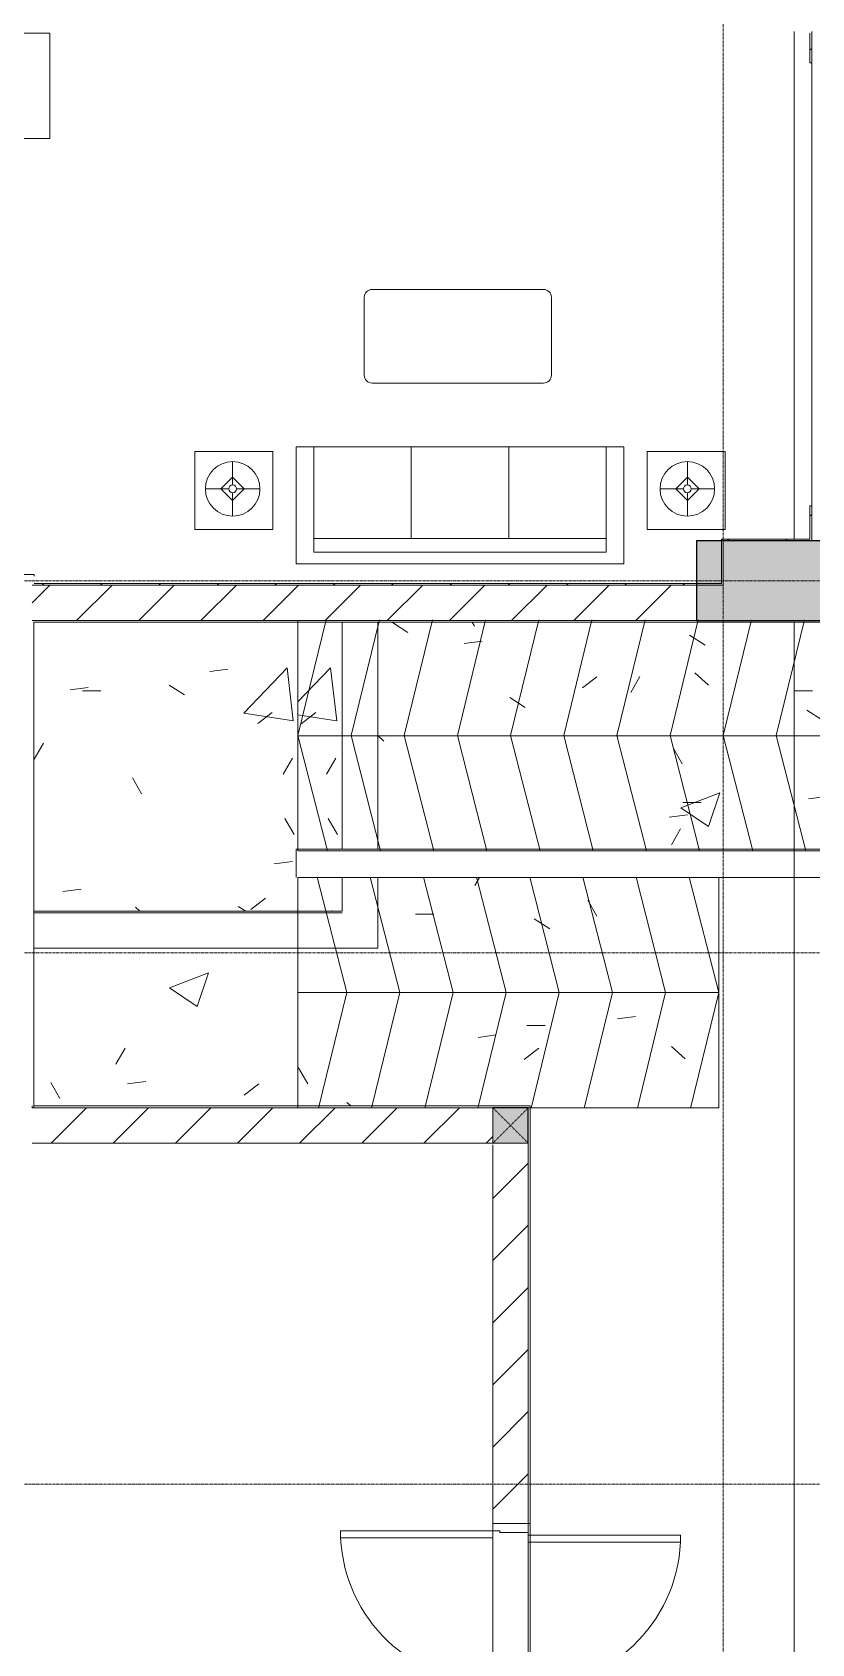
# Model space of a CAD drawing. Header units: millimetres. Extents: x 5121 to 246734, y -48180 to 129206.
# Drawn here: x 48853 to 53253, y 47536 to 56633 of the extents above; entities that cross this region are included whole.
import ezdxf

# ---------------------------------------------------------------- set-up
doc = ezdxf.new("R2010")
doc.units = ezdxf.units.MM
doc.linetypes.add('Dash', pattern=[6, 3, -3])
doc.linetypes.add('Grid Line', pattern=[22.225, 12.7, -3.175, 3.175, -3.175])
for name, color, linetype, lineweight in [('0-1', 7, 'Continuous', 5), ('A-DETL-GENF', 92, 'Continuous', 9), ('A-DETL-THIN', 151, 'Continuous', 9), ('A-DOOR', 31, 'Continuous', 9), ('A-DOOR-FRAM', 31, 'Continuous', 9), ('A-FLOR', 192, 'Continuous', 9), ('A-FLOR-1', 50, 'Continuous', 9), ('A-FLOR-PATT', 8, 'Continuous', 9), ('A-WALL', 113, 'Continuous', 9), ('A-WALL-1', 250, 'Continuous', 18), ('A-WALL-FNSH-1', 50, 'Continuous', 9), ('A-WALL-PATT-2', 50, 'Continuous', 9), ('A-WALL-PATT-3', 111, 'Continuous', 9), ('G-IMPT', 8, 'Continuous', 9), ('I-FURN', 30, 'Continuous', 9), ('I-FURN-1', 253, 'Continuous', 9), ('M-EQPM', 50, 'Continuous', 9), ('S-COLS', 52, 'Continuous', 9), ('S-COLS-1', 7, 'Continuous', 5), ('S-COLS-2', 10, 'Continuous', 25), ('S-COLS-5', 52, 'Continuous', 25), ('S-COLS-6', 52, 'Dash', 9), ('S-COLS-HDLN', 52, 'Dash', 9), ('S-GRID-1', 1, 'Grid Line', 9)]:
    doc.layers.add(name, color=color, linetype=linetype, lineweight=lineweight)
pattern_1 = [(45, (0, 0), (-164.4023, 164.4023), [])]
pattern_2 = [(45, (0, 0), (-175.3625, 175.3625), [])]

# ---------------------------------------------------------------- blocks, each defined once
blk = doc.blocks.new('NCV_TKTC_KET CAU_rvt-1-TKCS_MB TỔNG THỂ TẦNG 1')
at = {"layer": 'S-COLS-1'}
blk.add_hatch(color=256, dxfattribs=at).paths.add_polyline_path([(52602.6, 53311.9), (53452.6, 53312), (53452.6, 53761.9), (52602.6, 53761.9), (52602.6, 53321.2)])
at = {"layer": 'S-COLS-2'}
for p, q in [((52602.6, 53761.9), (52602.6, 53311.9)), ((53452.6, 53761.9), (52602.6, 53761.9)), ((52602.6, 53311.9), (53452.6, 53311.9))]:
    blk.add_line(p, q, dxfattribs=at)
blk = doc.blocks.new('HE BEP A - HE BEP A-431959-TKCS_MB TỔNG THỂ TẦNG 1')
at = {"layer": 'I-FURN'}
for p, q in [((3.5, -11), (765.9, -11)), ((3.5, -605.3), (3.5, -11)), ((765.9, -11), (765.9, -605.3)), ((765.9, -11), (765.9, -605.3)), ((4293.5, -11), (765.9, -11)), ((3703.5, -605.3), (3703.5, -11)), ((948.4, -131.7), (948.4, -487.8)), ((1810.5, -114.2), (965.9, -114.2)), ((981.5, -167.9), (1448.7, -167.9)), ((1028.4, -139.9), (1401.8, -139.9)), ((1562.5, -140.8), (1747.9, -140.8)), ((1828, -487.8), (1828, -131.7)), ((2467.5, -494.2), (2467.5, -122.2)), ((3279.1, -92.2), (2497.5, -92.2)), ((2555.1, -129.3), (2587.6, -129.3)), ((2555.1, -133.3), (2555.1, -129.3)), ((2587.6, -133.3), (2555.1, -133.3)), ((2587.6, -129.3), (2587.6, -133.3)), ((3189, -129.3), (3189, -133.3)), ((3221.5, -129.3), (3189, -129.3)), ((3189, -133.3), (3221.5, -133.3)), ((3221.5, -133.3), (3221.5, -129.3)), ((3309.1, -494.2), (3309.1, -122.2)), ((975, -397.7), (975, -193.3)), ((975, -195.9), (1455.1, -195.9)), ((975, -223.9), (1455.1, -223.9)), ((975, -251.9), (1455.1, -251.9)), ((1455.1, -193.3), (1455.1, -397.7)), ((1509.1, -380.9), (1509.1, -194.2)), ((1801.3, -194.2), (1801.3, -380.9)), ((2575.3, -194.9), (2570.9, -199.3)), ((2570.9, -199.3), (2600, -228.4)), ((2604.4, -224), (2575.3, -194.9)), ((2600, -228.4), (2604.4, -224)), ((2792.8, -197.7), (2763.7, -226.8)), ((2763.7, -226.8), (2768.1, -231.2)), ((2768.1, -231.2), (2797.2, -202)), ((2797.2, -202), (2792.8, -197.7)), ((2979.4, -202), (2983.8, -197.7)), ((3008.5, -231.2), (2979.4, -202)), ((2983.8, -197.7), (3012.9, -226.8)), ((3012.9, -226.8), (3008.5, -231.2)), ((3172.2, -224), (3201.4, -194.9)), ((3176.6, -228.4), (3172.2, -224)), ((3205.8, -199.3), (3176.6, -228.4)), ((3201.4, -194.9), (3205.8, -199.3)), ((975, -279.9), (1455.1, -279.9)), ((975, -307.9), (1455.1, -307.9)), ((975, -335.9), (1455.1, -335.9)), ((1706.2, -324.4), (1627.3, -429.4)), ((1670.1, -454.1), (1721.6, -333.3)), ((1721.6, -333.3), (1706.2, -324.4)), ((975, -363.9), (1455.1, -363.9)), ((975, -391.9), (1455.1, -391.9)), ((979.9, -419.9), (1450.3, -419.9)), ((1401.8, -451.1), (1028.4, -451.1)), ((1747.9, -434.2), (1562.5, -434.2)), ((2573.6, -416.8), (2602.8, -387.7)), ((2578, -421.2), (2573.6, -416.8)), ((2607.1, -392.1), (2578, -421.2)), ((2602.8, -387.7), (2607.1, -392.1)), ((2766.5, -394.9), (2770.8, -390.5)), ((2795.6, -424), (2766.5, -394.9)), ((2770.8, -390.5), (2800, -419.6)), ((2800, -419.6), (2795.6, -424)), ((3005.8, -390.5), (2976.7, -419.6)), ((2976.7, -419.6), (2981.1, -424)), ((2981.1, -424), (3010.2, -394.9)), ((3010.2, -394.9), (3005.8, -390.5)), ((3173.9, -387.7), (3169.5, -392.1)), ((3169.5, -392.1), (3198.6, -421.2)), ((3203, -416.8), (3173.9, -387.7)), ((3198.6, -421.2), (3203, -416.8)), ((965.9, -505.3), (1810.5, -505.3)), ((1644.6, -463.3), (1632.2, -456.1)), ((3279.1, -524.2), (2497.5, -524.2)), ((765.9, -605.3), (3.5, -605.3)), ((765.9, -605.3), (4293.5, -605.3))]:
    blk.add_line(p, q, dxfattribs=at)
for centre, radius in [((2685.4, -309.4), 142.6), ((2685.4, -309.4), 131.3), ((3091.2, -309.4), 142.6), ((3091.2, -309.4), 131.3), ((2685.4, -309.4), 87.2), ((2685.4, -309.4), 43.6), ((3091.2, -309.4), 87.2), ((3091.2, -309.4), 43.6), ((1656.3, -327.5), 22.2), ((2685.4, -309.4), 30.9), ((3091.2, -309.4), 30.9), ((1589.4, -460.9), 17.8), ((1696.1, -460.9), 17.8)]:
    blk.add_circle(centre, radius, dxfattribs=at)
for centre, radius, start, end in [((965.9, -131.7), 17.5, 90, 180), ((1028.4, -193.3), 53.3, 90, 180), ((1401.8, -193.3), 53.3, 0, 90), ((1562.5, -194.2), 53.3, 90, 180), ((1747.9, -194.2), 53.3, 0, 90), ((1810.5, -131.7), 17.5, 0, 90), ((2497.5, -122.2), 30, 90, 180), ((2588.6, -131.7), 33.5, 163.94189, 180), ((2588.6, -131.7), 33.5, 180, 196.05811), ((2580.1, -129.2), 24.7, 145.20397, 163.94189), ((2580.1, -134.1), 24.7, 196.05811, 214.79603), ((2571.3, -131.3), 11.6, 9.71775, 170.28225), ((2571.3, -131.3), 11.6, 189.9102, 350.0898), ((2574.8, -125.5), 18.1, 120.79762, 145.20397), ((2574.8, -137.9), 18.1, 214.79603, 239.20238), ((2571.4, -119.8), 11.5, 90, 120.79762), ((2571.4, -143.6), 11.5, 239.20238, 270), ((2571.4, -119.8), 11.5, 59.20238, 90), ((2571.4, -143.6), 11.5, 270, 300.79762), ((2568, -125.5), 18.1, 34.79603, 59.20238), ((2568, -137.9), 18.1, 300.79762, 325.20397), ((2562.6, -129.2), 24.7, 16.05811, 34.79603), ((2562.6, -134.1), 24.7, 325.20397, 343.94189), ((2554.1, -131.7), 33.5, 0, 16.05811), ((2554.1, -131.7), 33.5, 343.94189, 0), ((3222.5, -131.7), 33.5, 163.94189, 180), ((3222.5, -131.7), 33.5, 180, 196.05811), ((3214, -129.2), 24.7, 145.20397, 163.94189), ((3214, -134.1), 24.7, 196.05811, 214.79603), ((3208.7, -125.5), 18.1, 120.79762, 145.20397), ((3208.7, -137.9), 18.1, 214.79603, 239.20238), ((3205.3, -131.3), 11.6, 9.71775, 170.28225), ((3205.3, -131.3), 11.6, 189.9102, 350.0898), ((3205.3, -119.8), 11.5, 90, 120.79762), ((3205.3, -143.6), 11.5, 239.20238, 270), ((3205.3, -119.8), 11.5, 59.20238, 90), ((3205.3, -143.6), 11.5, 270, 300.79762), ((3201.9, -125.5), 18.1, 34.79603, 59.20238), ((3201.9, -137.9), 18.1, 300.79762, 325.20397), ((3196.5, -129.2), 24.7, 16.05811, 34.79603), ((3196.5, -134.1), 24.7, 325.20397, 343.94189), ((3188, -131.7), 33.5, 0, 16.05811), ((3188, -131.7), 33.5, 343.94189, 0), ((3279.1, -122.2), 30, 360, 90), ((1028.4, -397.7), 53.3, 180, 270), ((1401.8, -397.7), 53.3, 270, 0), ((1562.5, -380.9), 53.3, 180, 270), ((1641, -440.7), 17.8, 140.53825, 240.0479), ((1653.4, -447.9), 17.8, 240.0479, 339.46209), ((1747.9, -380.9), 53.3, 270, 0), ((965.9, -487.8), 17.5, 180, 270), ((1810.5, -487.8), 17.5, 270, 0), ((2497.5, -494.2), 30, 180, 270), ((3279.1, -494.2), 30, 270, 0)]:
    blk.add_arc(centre, radius, start, end, dxfattribs=at)
at = {"layer": 'I-FURN-1'}
for p, q in [((3.5, -11), (4293.5, -11)), ((3.5, -605.3), (3.5, -11)), ((4293.5, -605.3), (3.5, -605.3))]:
    blk.add_line(p, q, dxfattribs=at)
blk = doc.blocks.new('LOBBY_SOFA_1 - LOBBY_SOFA_1-V25-TKCS_MB TỔNG THỂ TẦNG 1')
at = {"layer": 'I-FURN'}
for p, q in [((-2128.3, 1548.5), (-1160.3, 1548.5)), ((-2172.3, 1064.5), (-2172.3, 1504.5)), ((-1116.3, 1504.5), (-1116.3, 1064.5)), ((-1160.3, 1020.5), (-2128.3, 1020.5)), ((-2556, 660), (-708, 660)), ((-2556, 0), (-2556, 660)), ((-2457, 66), (-2457, 660)), ((-1907, 143), (-1907, 660)), ((-1357, 143), (-1357, 660)), ((-807, 660), (-807, 66)), ((-708, 660), (-708, 0)), ((-2688.2, 633.5), (-3128.2, 633.5)), ((-3128.2, 633.5), (-3128.2, 193.5)), ((-2915.4, 445), (-2915.4, 577)), ((-2688.2, 193.5), (-2688.2, 633.5)), ((-575.9, 633.5), (-135.9, 633.5)), ((-575.9, 193.5), (-575.9, 633.5)), ((-348.6, 445), (-348.6, 577)), ((-135.9, 633.5), (-135.9, 193.5)), ((-2981.4, 423), (-2915.4, 489)), ((-2915.4, 489), (-2849.4, 423)), ((-348.6, 489), (-414.6, 423)), ((-282.6, 423), (-348.6, 489)), ((-2937.4, 423), (-3069.4, 423)), ((-2915.4, 357), (-2981.4, 423)), ((-2849.4, 423), (-2915.4, 357)), ((-2915.4, 269), (-2915.4, 401)), ((-2893.4, 423), (-2761.4, 423)), ((-370.6, 423), (-502.6, 423)), ((-414.6, 423), (-348.6, 357)), ((-348.6, 357), (-282.6, 423)), ((-348.6, 269), (-348.6, 401)), ((-326.6, 423), (-194.6, 423)), ((-3128.2, 193.5), (-2688.2, 193.5)), ((-135.9, 193.5), (-575.9, 193.5)), ((-807, 143), (-2457, 143)), ((-708, 0), (-2556, 0)), ((-807, 66), (-2457, 66))]:
    blk.add_line(p, q, dxfattribs=at)
for centre, radius in [((-2915.4, 423), 154), ((-348.6, 423), 154), ((-2915.4, 423), 22), ((-348.6, 423), 22)]:
    blk.add_circle(centre, radius, dxfattribs=at)
for centre, start, end in [((-2128.3, 1504.5), 90, 180), ((-1160.3, 1504.5), 0, 90), ((-2128.3, 1064.5), 180, 270), ((-1160.3, 1064.5), 270, 0)]:
    blk.add_arc(centre, 44, start, end, dxfattribs=at)
at = {"layer": 'I-FURN-1'}
for p, q in [((-2128.3, 1548.5), (-1160.3, 1548.5)), ((-2172.3, 1064.5), (-2172.3, 1504.5)), ((-1116.3, 1504.5), (-1116.3, 1064.5)), ((-1160.3, 1020.5), (-2128.3, 1020.5)), ((-2556, 660), (-708, 660)), ((-2556, 0), (-2556, 660)), ((-708, 660), (-708, 0)), ((-3128.2, 633.5), (-2688.2, 633.5)), ((-3128.2, 193.5), (-3128.2, 633.5)), ((-2688.2, 633.5), (-2688.2, 193.5)), ((-575.9, 633.5), (-135.9, 633.5)), ((-575.9, 193.5), (-575.9, 633.5)), ((-135.9, 633.5), (-135.9, 193.5)), ((-2688.2, 193.5), (-3128.2, 193.5)), ((-135.9, 193.5), (-575.9, 193.5)), ((-708, 0), (-2556, 0))]:
    blk.add_line(p, q, dxfattribs=at)
for centre, start, end in [((-2128.3, 1504.5), 90, 180), ((-1160.3, 1504.5), 0, 90), ((-2128.3, 1064.5), 180, 270), ((-1160.3, 1064.5), 270, 0)]:
    blk.add_arc(centre, 44, start, end, dxfattribs=at)
blk = doc.blocks.new('NCV_TKTC_TANG 1_rvt-1-TKCS_MB TỔNG THỂ TẦNG 1')
at = {"layer": 'A-WALL-PATT-2'}
h = blk.add_hatch(dxfattribs=at)
h.set_pattern_fill('FP_10', color=256, style=0, pattern_type=2)
h.set_pattern_definition(pattern_1)
h.paths.add_polyline_path([(53252.6, 53761.9), (53252.6, 53960.3), (53242.6, 53960.3), (53242.6, 53761.9)])
h.paths.add_polyline_path([(53252.6, 56460.3), (53250.8, 56626.9), (53242.6, 56626.9), (53242.6, 56460.3)])
h = blk.add_hatch(dxfattribs=at)
h.set_pattern_fill('FP_10', color=256, style=0, pattern_type=2)
h.set_pattern_definition(pattern_1)
h.paths.add_polyline_path([(52752.6, 53761.9), (53242.6, 53761.9), (53242.6, 53771.9), (52742.6, 53771.9), (52742.6, 53761.9)])
h = blk.add_hatch(dxfattribs=at)
h.set_pattern_fill('FP_10', color=256, style=0, pattern_type=2)
h.set_pattern_definition(pattern_1)
h.paths.add_polyline_path([(48862.6, 53561.9), (48862.6, 53571.9), (45752.6, 53571.9), (45752.9, 53562.3), (48852.6, 53561.9)])
h = blk.add_hatch(dxfattribs=at)
h.set_pattern_fill('FP_10', color=256, style=0, pattern_type=2)
h.set_pattern_definition(pattern_1)
h.paths.add_polyline_path([(48862.6, 53511.9), (52602.6, 53513.9), (52602.6, 53521.9), (48862.6, 53521.9)])
at = {"layer": 'A-FLOR-1'}
for p, q in [((53252.6, 56626.9), (53252.6, 56636.9)), ((53252.5, 56460.3), (53252.5, 53960.3)), ((53252.6, 53960.3), (53252.6, 56460.3))]:
    blk.add_line(p, q, dxfattribs=at)
at = {"layer": 'A-WALL-1'}
for p, q in [((53242.6, 56626.9), (53242.6, 56460.3)), ((53252.6, 56460.3), (53252.6, 56626.9)), ((53242.6, 56460.3), (53252.6, 56460.3)), ((53242.6, 53960.3), (53242.6, 53771.9)), ((53252.6, 53960.3), (53242.6, 53960.3)), ((53252.6, 53761.9), (53252.6, 53960.3)), ((53242.6, 53771.9), (52742.6, 53771.9)), ((52742.6, 53771.9), (52742.6, 53761.9)), ((52742.6, 53761.9), (52742.6, 53521.9)), ((52752.6, 53761.9), (53242.6, 53761.9)), ((52752.6, 53511.9), (52752.6, 53761.9)), ((53242.6, 53761.9), (53252.6, 53761.9)), ((48862.6, 53571.9), (45762.6, 53571.9)), ((48862.6, 53561.9), (48862.6, 53571.9)), ((52742.6, 53521.9), (48862.6, 53521.9)), ((48862.6, 53511.9), (52742.6, 53511.9)), ((52742.6, 53511.9), (52752.6, 53511.9))]:
    blk.add_line(p, q, dxfattribs=at)
at = {"layer": 'I-FURN-1', "rotation": 180}
blk.add_blockref('HE BEP A - HE BEP A-431959-TKCS_MB TỔNG THỂ TẦNG 1', (48956.1, 56021.6), dxfattribs=at)
at = {"layer": 'I-FURN-1'}
blk.add_blockref('LOBBY_SOFA_1 - LOBBY_SOFA_1-V25-TKCS_MB TỔNG THỂ TẦNG 1', (52899.1, 53632), dxfattribs=at)
blk = doc.blocks.new('TKTC_XREF_251221_MB TANG 1 - TKTC_XREF_260130_MB TANG 1_dwg-4202109-TKCS_MB TỔNG THỂ TẦNG 1')
at = {"layer": 'G-IMPT'}
for p, q in [((-154299.1, -350784.7), (-154299.1, -350774.7)), ((-151499.2, -354882), (-151499.2, -353182))]:
    blk.add_line(p, q, dxfattribs=at)
blk = doc.blocks.new('TKTC_XREF_251221_MB TANG 1 - TKTC_XREF_251221_MB TANG 1-2038492-TKCS_MB TỔNG THỂ TẦNG 1')
blk.add_blockref('TKTC_XREF_251221_MB TANG 1 - TKTC_XREF_260130_MB TANG 1_dwg-4202109-TKCS_MB TỔNG THỂ TẦNG 1', (169499.1, 384109.7))
blk = doc.blocks.new('TKTC_NAP THAM BE NUOC NGAM_260130 - TKTC_XREF_260130_NAP THAM BE NUOC NGAM_dwg-4013458-TKCS_MB TỔNG THỂ TẦNG 1')
at = {"layer": 'G-IMPT'}
for p, q in [((-150009, 152214.7), (-150009, 149349.7)), ((-150009, 148879.7), (-150009, 140124.7))]:
    blk.add_line(p, q, dxfattribs=at)
blk = doc.blocks.new('TKTC_NAP THAM BE NUOC NGAM_260130 - NẮP THĂM BỂ NƯỚC NGẦM-2336355-TKCS_MB TỔNG THỂ TẦNG 1')
blk.add_blockref('TKTC_NAP THAM BE NUOC NGAM_260130 - TKTC_XREF_260130_NAP THAM BE NUOC NGAM_dwg-4013458-TKCS_MB TỔNG THỂ TẦNG 1', (150009, -139814.7))
blk = doc.blocks.new('FD_07 - DIG_01-1800x2200-CỬA ĐI 2 CÁNH 2-2150742-TKCS_MB TỔNG THỂ TẦNG 1')
at = {"layer": 'A-DETL-GENF'}
for p, q in [((-860, 960), (-860, 100)), ((-820, 960), (-860, 960)), ((-820, 100), (-820, 960)), ((820, 100), (820, 960)), ((820, 960), (860, 960)), ((860, 960), (860, 100)), ((-860, 100), (-820, 100)), ((860, 100), (820, 100)), ((-835, -960), (-835, -100)), ((-835, -100), (-795, -100)), ((-795, -100), (-795, -960)), ((835, -100), (795, -100)), ((795, -100), (795, -960)), ((835, -960), (835, -100)), ((-795, -960), (-835, -960)), ((795, -960), (835, -960))]:
    blk.add_line(p, q, dxfattribs=at)
for centre, start, end in [((-860, 100), 0, 87.33412), ((860, 100), 92.66588, 180), ((-835, -100), 272.66588, 360), ((835, -100), 180, 267.33412)]:
    blk.add_arc(centre, 860, start, end, dxfattribs=at)
at = {"layer": 'A-DOOR'}
for p, q in [((-860, 100), (860, 100)), ((850, -100), (-850, -100))]:
    blk.add_line(p, q, dxfattribs=at)
at = {"layer": 'A-DOOR-FRAM'}
for p, q in [((-860, 100), (-900, 100)), ((-900, 100), (-900, -100)), ((-860, 60), (-860, 100)), ((900, 100), (860, 100)), ((860, 100), (860, 60)), ((900, -100), (900, 100)), ((-850, 60), (-860, 60)), ((-850, -100), (-850, 60)), ((860, 60), (850, 60)), ((850, 60), (850, -100)), ((-900, -100), (-850, -100)), ((850, -100), (900, -100))]:
    blk.add_line(p, q, dxfattribs=at)
blk = doc.blocks.new('G1_SOF - BO TRU - 200x200-3050151-TKCS_MB TỔNG THỂ TẦNG 1')
at = {"layer": 'S-COLS-HDLN'}
for p, q in [((-100, 100), (100, -100)), ((100, 100), (-100, -100))]:
    blk.add_line(p, q, dxfattribs=at)

msp = doc.modelspace()

# ---------------------------------------------------------------- hatches: boundary and pattern name
at = {"layer": 'A-FLOR-PATT'}
h = msp.add_hatch(dxfattribs=at)
h.set_pattern_fill('FP_50', color=256, style=0, pattern_type=2)
h.set_pattern_definition([(0, (363.27, 0), (2513.732, 629.92), [103.69, -1781.607, 103.69, -11836.535]), (0, (363.27, 0), (2513.732, 629.92), [-1988.99, -1781.607, 103.69, -3666.906, -6284.33]), (0, (363.27, 0), (2513.732, 629.92), [-7541.196, 103.69, -1781.607, 103.69, -4295.34]), (0, (363.27, 0), (2513.732, 629.92), [-9530.186, -1153.175, 103.69, -3038.473]), (119.941, (1305.9, 314.96), (-1801.092, 1867.159), [103.876, -1784.77, -11961.42]), (119.941, (1305.9, 314.96), (-1801.092, 1867.159), [-1888.646, 103.876, -1784.77, -10072.777]), (119.941, (1305.9, 314.96), (-1801.092, 1867.159), [-3777.29, 103.876, -3673.416, -6295.486]), (119.941, (1305.9, 314.96), (-1801.092, 1867.159), [-7554.583, 103.876, -1784.77, -4406.84]), (119.941, (1305.9, 314.96), (-1801.092, 1867.159), [-9443.23, 103.876, -1155.22, -3147.743]), (119.941, (1305.9, 314.96), (-1801.092, 1867.159), [-10702.326, 103.876, -3043.87]), (240.059, (1620.13, 1574.8), (-712.6093, -2497.0717), [103.876, -1784.77, -11961.42]), (240.059, (1620.13, 1574.8), (-712.6093, -2497.0717), [-1888.646, 103.876, -1784.77, -10072.777]), (240.059, (1620.13, 1574.8), (-712.6093, -2497.0717), [-3777.29, 103.876, -3673.416, -6295.486]), (240.059, (1620.13, 1574.8), (-712.6093, -2497.0717), [-7554.583, 103.876, -1784.77, -4406.84]), (240.059, (1620.13, 1574.8), (-712.6093, -2497.0717), [-9443.23, 103.876, -1155.22, -3147.743]), (240.059, (1620.13, 1574.8), (-712.6093, -2497.0717), [-10702.326, 103.876, -3043.87])])
h.paths.add_polyline_path([(50602.6, 52021.9), (50602.6, 53301.9), (50352.5, 53301.9), (50352.5, 52021.9)])
h.paths.add_polyline_path([(59152.5, 52021.9), (59152.5, 53311.9), (54662.6, 53311.9), (54662.6, 53301.9), (50802.6, 53301.9), (50802.6, 52021.9), (58993, 52021.9)])
h = msp.add_hatch(dxfattribs=at)
h.set_pattern_fill('FP_51', color=256, style=0, pattern_type=2)
h.set_pattern_definition([(50.067, (363.3, 0), (2253.75, -197.63), [235.99, -2595.89]), (354.988, (363.3, 0), (-435.97, 2369.106), [188.53, -2073.866]), (100.427, (551, -16.5), (1817.78, 2171.45), [200.74, -2208.145]), (46.252, (363.3, 630), (3353.45, -521.31), [353.93, -3893.22]), (96.62, (642.7, 586.5), (2936.87, 3068.08), [301.12, -3312.37]), (351.164, (363.3, 630), (2936.84, 3068.1), [282.81, -3110.92]), (21.045, (677.5, 472.4), (1875.572, -1268.1), [235.734, -2593.075]), (325.937, (677.5, 472.4), (764.545, 2283.93), [188.67, -2075.365]), (71.492, (833.8, 366.8), (2640.12, 1015.83), [200.71, -2207.79]), (37.565, (363.3, 0), (38.216, 1048.482), [103.782, -1946.707, 103.782, -2003.316, -2083.51]), (37.565, (363.3, 0), (38.216, 1048.482), [-4157.587, 103.782, -1979.73]), (7.518, (363.3, 0), (826.598, 1242.246), [103.696, -1096.66, 103.696, -1897.944, -793.43]), (7.518, (363.3, 0), (826.598, 1242.246), [-3201.995, 103.696, -689.733]), (327.439, (-337.4, 0), (1677.359, -71.027), [103.762, -682.316, 103.762, -2348.802, -3254.364]), (327.439, (-337.4, 0), (1677.359, -71.027), [-3238.643, 103.76, -3150.6]), (317.433, (-651.7, 0), (1832.464, 315.305), [103.804, -918.504, 103.804, -3837.584]), (317.433, (-651.7, 0), (1832.464, 315.305), [-1126.11, -1525.597, 103.804, -2208.184])])
h.paths.add_polyline_path([(50602.6, 52021.9), (50602.6, 53301.9), (50352.5, 53301.9), (50352.5, 52021.9)])
h.paths.add_polyline_path([(59152.5, 52021.9), (59152.5, 53311.9), (54662.6, 53311.9), (54662.6, 53301.9), (50802.6, 53301.9), (50802.6, 52021.9), (58993, 52021.9)])
h = msp.add_hatch(dxfattribs=at)
h.set_pattern_fill('FP_7', color=256, style=0, pattern_type=2)
h.set_pattern_definition([(0, (0, 0), (2519.68, 629.92), [103.937, -1785.823, 103.937, -1785.823, -10078.72]), (0, (0, 0), (2519.68, 629.92), [-3779.52, 103.937, -3675.583, 103.937, -1785.823, -4409.44]), (0, (0, 0), (2519.68, 629.92), [-9448.8, 103.937, -1155.903, 103.937, -3045.663]), (120, (944.9, 314.96), (-1805.3667, 1867.147), [103.937, -1785.823, 103.937, -11864.543]), (120, (944.9, 314.96), (-1805.3667, 1867.147), [-1993.697, -1785.823, 103.937, -3675.583, -6299.2]), (120, (944.9, 314.96), (-1805.3667, 1867.147), [-7559.04, 103.937, -1785.823, 103.937, -4305.503]), (120, (944.9, 314.96), (-1805.3667, 1867.147), [-9552.737, -1155.903, 103.937, -3045.663]), (240, (1259.84, 1574.8), (-714.313, -2497.067), [103.937, -1785.823, 103.937, -11864.543]), (240, (1259.84, 1574.8), (-714.313, -2497.067), [-1993.697, -1785.823, 103.937, -3675.583, -6299.2]), (240, (1259.84, 1574.8), (-714.313, -2497.067), [-7559.04, 103.937, -1785.823, 103.937, -4305.503]), (240, (1259.84, 1574.8), (-714.313, -2497.067), [-9552.737, -1155.903, 103.937, -3045.663])])
h.paths.add_polyline_path([(48862.5, 50571.9), (50352.5, 50571.9), (50352.5, 51461.9), (48862.5, 51461.9)])
h.paths.add_polyline_path([(48852.5, 50561.9), (48862.5, 50561.9), (48862.5, 50571.9), (48852.5, 50571.9)])
h.paths.add_polyline_path([(50346.5, 51671.9), (50352.5, 51671.9), (50352.5, 51861.9), (50342.5, 51861.9), (50342.5, 52021.9), (50352.5, 52021.9), (50352.5, 53301.9), (48862.5, 53301.9), (48862.5, 51671.9), (50342.5, 51671.9)])
h = msp.add_hatch(dxfattribs=at)
h.set_pattern_fill('FP_49', color=256, style=0, pattern_type=2)
h.set_pattern_definition([(50, (0, 0), (2259.083, -197.644), [236.22, -2598.42]), (355, (0, 0), (-437.01, 2369.104), [188.976, -2078.736]), (100.451, (188.3, -16.5), (1822.09, 2171.446), [200.756, -2208.32]), (46.184, (0, 630), (3361.38, -521.33), [354.33, -3897.63]), (96.636, (280, 586.5), (2943.79, 3068.1), [301.13, -3312.47]), (351.184, (0, 630), (2943.82, 3068.07), [283.46, -3118.1]), (21, (315, 472.4), (1880.02, -1268.09), [236.22, -2598.42]), (326, (315, 472.4), (766.346, 2283.93), [188.976, -2078.736]), (71.451, (471.6, 366.8), (2646.37, 1015.824), [200.756, -2208.32]), (37.5, (0, 0), (38.299, 1048.482), [103.937, -1949.602, 103.937, -2006.295, -2086.61]), (37.5, (0, 0), (38.299, 1048.482), [-4163.77, 103.937, -1982.673]), (7.5, (0, 0), (828.564, 1242.239), [103.937, -1099.21, 103.937, -1902.358, -795.274]), (7.5, (0, 0), (828.564, 1242.239), [-3209.442, 103.937, -691.337]), (327.5, (-702.4, 0), (1681.327, -71.039), [103.937, -683.463, 103.937, -2352.75, -3259.836]), (327.5, (-702.4, 0), (1681.327, -71.039), [-3244.09, 103.937, -3155.9]), (317.5, (-1017.3, 0), (1836.803, 315.29), [103.937, -919.683, 103.937, -1527.556, -2314.956]), (317.5, (-1017.3, 0), (1836.803, 315.29), [-2655.11, 103.94, -2211.02])])
h.paths.add_polyline_path([(48862.5, 50571.9), (50352.5, 50571.9), (50352.5, 51461.9), (48862.5, 51461.9)])
h.paths.add_polyline_path([(48852.5, 50561.9), (48862.5, 50561.9), (48862.5, 50571.9), (48852.5, 50571.9)])
h.paths.add_polyline_path([(50346.5, 51671.9), (50352.5, 51671.9), (50352.5, 51861.9), (50342.5, 51861.9), (50342.5, 52021.9), (50352.5, 52021.9), (50352.5, 53301.9), (48862.5, 53301.9), (48862.5, 51671.9), (50342.5, 51671.9)])
h = msp.add_hatch(dxfattribs=at)
h.set_pattern_fill('FP_45', color=256, style=0, pattern_type=2)
h.set_pattern_definition([(0, (111.6, 0), (2513.732, 629.92), [103.69, -1781.607, 103.69, -11836.535]), (0, (111.6, 0), (2513.732, 629.92), [-1988.99, -1781.607, 103.69, -3666.906, -6284.33]), (0, (111.6, 0), (2513.732, 629.92), [-7541.196, 103.69, -1781.607, 103.69, -4295.34]), (0, (111.6, 0), (2513.732, 629.92), [-9530.186, -1153.175, 103.69, -3038.473]), (119.941, (1054.3, 314.96), (-1801.092, 1867.159), [103.876, -1784.77, -11961.42]), (119.941, (1054.3, 314.96), (-1801.092, 1867.159), [-1888.646, 103.876, -1784.77, -10072.777]), (119.941, (1054.3, 314.96), (-1801.092, 1867.159), [-3777.29, 103.876, -3673.416, -6295.486]), (119.941, (1054.3, 314.96), (-1801.092, 1867.159), [-7554.583, 103.876, -1784.77, -4406.84]), (119.941, (1054.3, 314.96), (-1801.092, 1867.159), [-9443.23, 103.876, -1155.22, -3147.743]), (119.941, (1054.3, 314.96), (-1801.092, 1867.159), [-10702.326, 103.876, -3043.87]), (240.059, (1368.5, 1574.8), (-712.6093, -2497.0717), [103.876, -1784.77, -11961.42]), (240.059, (1368.5, 1574.8), (-712.6093, -2497.0717), [-1888.646, 103.876, -1784.77, -10072.777]), (240.059, (1368.5, 1574.8), (-712.6093, -2497.0717), [-3777.29, 103.876, -3673.416, -6295.486]), (240.059, (1368.5, 1574.8), (-712.6093, -2497.0717), [-7554.583, 103.876, -1784.77, -4406.84]), (240.059, (1368.5, 1574.8), (-712.6093, -2497.0717), [-9443.23, 103.876, -1155.22, -3147.743]), (240.059, (1368.5, 1574.8), (-712.6093, -2497.0717), [-10702.326, 103.876, -3043.87])])
h.paths.add_polyline_path([(52727.6, 50561.9), (52727.6, 51861.9), (50802.6, 51861.9), (50802.6, 51461.9), (50352.5, 51461.9), (50352.5, 50571.9), (51662.5, 50571.9), (51662.5, 50561.9)])
h.paths.add_polyline_path([(50592.6, 51671.9), (50602.6, 51671.9), (50602.6, 51861.9), (50352.5, 51861.9), (50352.5, 51671.9)])
h = msp.add_hatch(dxfattribs=at)
h.set_pattern_fill('FP_46', color=256, style=0, pattern_type=2)
h.set_pattern_definition([(50.067, (111.6, 0), (2253.75, -197.63), [235.99, -2595.89]), (354.988, (111.6, 0), (-435.97, 2369.106), [188.53, -2073.866]), (100.427, (299.4, -16.5), (1817.78, 2171.45), [200.74, -2208.145]), (46.252, (111.6, 630), (3353.45, -521.31), [353.93, -3893.22]), (96.62, (391, 586.5), (2936.87, 3068.08), [301.12, -3312.37]), (351.164, (111.6, 630), (2936.84, 3068.1), [282.81, -3110.92]), (21.045, (425.8, 472.4), (1875.57, -1268.1), [235.734, -2593.075]), (325.937, (425.8, 472.4), (764.545, 2283.93), [188.67, -2075.365]), (71.492, (582.1, 366.8), (2640.12, 1015.83), [200.71, -2207.79]), (37.565, (111.6, 0), (38.216, 1048.482), [103.782, -1946.707, 103.782, -2003.316, -2083.51]), (37.565, (111.6, 0), (38.216, 1048.482), [-4157.587, 103.78, -1979.73]), (7.518, (111.6, 0), (826.598, 1242.246), [103.696, -1096.66, 103.696, -1897.944, -793.43]), (7.518, (111.6, 0), (826.598, 1242.246), [-3201.995, 103.696, -689.733]), (327.439, (-589.1, 0), (1677.359, -71.027), [103.762, -682.316, 103.762, -2348.802, -3254.364]), (327.439, (-589.1, 0), (1677.359, -71.027), [-3238.643, 103.76, -3150.6]), (317.433, (-903.3, 0), (1832.464, 315.305), [103.804, -918.504, 103.804, -3837.584]), (317.433, (-903.3, 0), (1832.464, 315.305), [-1126.11, -1525.597, 103.804, -2208.184])])
h.paths.add_polyline_path([(52727.6, 50561.9), (52727.6, 51861.9), (50802.6, 51861.9), (50802.6, 51461.9), (50352.5, 51461.9), (50352.5, 50571.9), (51662.5, 50571.9), (51662.5, 50561.9)])
h.paths.add_polyline_path([(50592.6, 51671.9), (50602.6, 51671.9), (50602.6, 51861.9), (50352.5, 51861.9), (50352.5, 51671.9)])
at = {"layer": 'A-WALL-PATT-3'}
h = msp.add_hatch(dxfattribs=at)
h.set_pattern_fill('FP_1', color=256, style=0, pattern_type=2)
h.set_pattern_definition(pattern_2)
h.paths.add_polyline_path([(49570.5, 53311.9), (52602.6, 53311.9), (52602.6, 53511.9), (48852.6, 53511.9), (48852.6, 53311.9), (49153, 53311.9)])
h = msp.add_hatch(dxfattribs=at)
h.set_pattern_fill('FP_1', color=256, style=0, pattern_type=2)
h.set_pattern_definition(pattern_2)
h.paths.add_polyline_path([(51252.5, 50361.9), (51452.5, 50361.9), (51452.5, 50561.9), (48852.5, 50561.9), (48852.5, 50361.9), (49570.5, 50361.9)])
h = msp.add_hatch(dxfattribs=at)
h.set_pattern_fill('FP_1', color=256, style=0, pattern_type=2)
h.set_pattern_definition(pattern_2)
h.paths.add_polyline_path([(51452.5, 46036.9), (51652.5, 46038.6), (51652.5, 46414.6), (51452.5, 46414.6), (51452.5, 46037.7)])
h.paths.add_polyline_path([(51652.5, 48214.6), (51652.5, 50361.9), (51452.5, 50361.9), (51452.5, 48214.6), (51492.5, 48214.6)])
at = {"layer": 'S-COLS-1'}
msp.add_hatch(color=256, dxfattribs=at).paths.add_polyline_path([(51652.5, 50361.9), (51652.5, 50561.9), (51452.5, 50561.9), (51452.5, 50361.9)])

# ---------------------------------------------------------------- linework, layer by layer
at = {"layer": 'A-DETL-THIN'}
for p, q in [((50352.5, 52663.9), (50511.8, 53315.9)), ((50352.5, 53311.9), (59152.5, 53311.9)), ((50352.5, 52011.9), (50352.5, 53311.9)), ((50352.5, 53311.9), (50352.5, 52011.9)), ((59152.5, 53311.9), (50352.5, 53311.9)), ((50652.5, 52663.9), (50811.8, 53315.9)), ((50952.5, 52663.9), (51111.8, 53315.9)), ((51252.5, 52663.9), (51411.8, 53315.9)), ((51552.5, 52663.9), (51711.8, 53315.9)), ((51852.5, 52663.9), (52011.8, 53315.9)), ((52152.5, 52663.9), (52311.8, 53315.9)), ((52452.5, 52663.9), (52611.8, 53315.9)), ((52752.5, 52663.9), (52911.8, 53315.9)), ((53052.5, 52663.9), (53211.8, 53315.9)), ((50352.5, 52663.9), (50519.2, 52011.9)), ((50352.5, 52661.9), (59152.5, 52661.9)), ((50652.5, 52663.9), (50819.2, 52011.9)), ((50952.5, 52663.9), (51119.2, 52011.9)), ((51252.5, 52663.9), (51419.2, 52011.9)), ((51552.5, 52663.9), (51719.2, 52011.9)), ((51852.5, 52663.9), (52019.2, 52011.9)), ((52152.5, 52663.9), (52319.2, 52011.9)), ((52452.5, 52663.9), (52619.2, 52011.9)), ((52752.5, 52663.9), (52919.2, 52011.9)), ((53052.5, 52663.9), (53219.2, 52011.9)), ((59152.5, 52011.9), (50352.5, 52011.9)), ((50352.5, 52011.9), (59152.5, 52011.9)), ((52652.6, 51861.9), (50352.5, 51861.9)), ((50352.5, 51861.9), (50352.5, 50561.9)), ((50627.6, 51211.9), (50460.9, 51863.9)), ((50927.6, 51211.9), (50760.9, 51863.9)), ((52652.6, 51861.9), (50952.5, 51861.9)), ((51227.6, 51211.9), (51060.9, 51863.9)), ((51527.6, 51211.9), (51360.9, 51863.9)), ((51827.6, 51211.9), (51660.9, 51863.9)), ((52127.6, 51211.9), (51960.9, 51863.9)), ((52427.6, 51211.9), (52260.9, 51863.9)), ((52727.6, 51211.9), (52560.9, 51863.9)), ((52727.6, 50561.9), (52727.6, 51861.9)), ((52727.6, 51211.9), (50352.5, 51211.9)), ((50627.6, 51211.9), (50468.2, 50559.9)), ((50927.6, 51211.9), (50768.2, 50559.9)), ((51227.6, 51211.9), (51068.2, 50559.9)), ((51527.6, 51211.9), (51368.2, 50559.9)), ((51827.6, 51211.9), (51668.2, 50559.9)), ((52127.6, 51211.9), (51968.2, 50559.9)), ((52427.6, 51211.9), (52268.2, 50559.9)), ((52727.6, 51211.9), (52568.2, 50559.9)), ((50352.5, 50561.9), (52652.6, 50561.9)), ((50352.5, 50561.9), (52727.6, 50561.9))]:
    msp.add_line(p, q, dxfattribs=at)
at = {"layer": 'A-FLOR'}
for p, q in [((52727.6, 51861.9), (52727.6, 50561.9)), ((52727.6, 50561.9), (51662.5, 50561.9))]:
    msp.add_line(p, q, dxfattribs=at)
at = {"layer": 'A-WALL'}
for p, q in [((53252.6, 53960.3), (53252.6, 56460.3)), ((50602.6, 52021.6), (50602.6, 53301.9)), ((50802.6, 53301.9), (50802.6, 52021.4)), ((50342.5, 52021.9), (59162.5, 52021.9)), ((50342.5, 51861.9), (50342.5, 52021.9)), ((59152.5, 52011.9), (50352.5, 52011.9)), ((59152.5, 51861.9), (50352.5, 51861.9)), ((50602.6, 51671.9), (50602.6, 51861.9)), ((50802.6, 51861.9), (50802.6, 51461.9)), ((48862.5, 51671.9), (50602.6, 51671.9)), ((50602.6, 51661.9), (48862.5, 51661.9)), ((48862.5, 51661.9), (50602.6, 51661.9)), ((50802.6, 51461.9), (48862.5, 51461.9)), ((51452.5, 50361.9), (51452.5, 50561.9)), ((48862.5, 50361.9), (51652.5, 50361.9)), ((51452.5, 50351.9), (51452.5, 48214.6)), ((51662.5, 48214.6), (51662.5, 46414.6)), ((51452.5, 46454.6), (51452.5, 48174.6))]:
    msp.add_line(p, q, dxfattribs=at)
at = {"layer": 'A-WALL-1'}
for p, q in [((52602.6, 53511.9), (48852.6, 53511.9)), ((52602.6, 53311.9), (52602.6, 53511.9)), ((48852.6, 53311.9), (52602.6, 53311.9)), ((51452.5, 50561.9), (48852.5, 50561.9)), ((48852.5, 50361.9), (48862.5, 50361.9)), ((51652.5, 50361.9), (51652.5, 48214.6))]:
    msp.add_line(p, q, dxfattribs=at)
at = {"layer": 'A-WALL-FNSH-1'}
for p, q in [((54652.6, 53311.9), (48852.5, 53311.9)), ((48862.5, 50561.9), (48862.5, 53301.9)), ((48862.5, 53301.9), (54662.6, 53301.9)), ((51662.5, 50571.9), (48862.5, 50571.9)), ((51452.5, 50561.9), (51652.5, 50561.9)), ((51652.5, 50561.9), (51652.5, 50361.9)), ((51662.5, 48214.6), (51662.5, 50571.9)), ((51652.5, 48214.6), (51662.5, 48214.6))]:
    msp.add_line(p, q, dxfattribs=at)
at = {"layer": 'S-COLS'}
for p, q in [((51452.5, 50561.9), (51452.5, 50361.9)), ((51452.5, 50361.9), (51652.5, 50361.9))]:
    msp.add_line(p, q, dxfattribs=at)
at = {"layer": 'S-COLS-5'}
for p, q in [((51652.5, 50561.9), (51452.5, 50561.9)), ((51652.5, 50361.9), (51652.5, 50561.9))]:
    msp.add_line(p, q, dxfattribs=at)
at = {"layer": 'S-GRID-1'}
for p, q in [((52752.6, 23210.6), (52752.6, 78232.7)), ((129301.8, 53536.9), (31601.8, 53536.9)), ((129301.8, 51436.9), (31601.8, 51436.9)), ((129301.8, 48436.9), (31601.8, 48436.9))]:
    msp.add_line(p, q, dxfattribs=at)

# ---------------------------------------------------------------- block references
at = {"layer": '0-1'}
for name in ['NCV_TKTC_KET CAU_rvt-1-TKCS_MB TỔNG THỂ TẦNG 1', 'NCV_TKTC_TANG 1_rvt-1-TKCS_MB TỔNG THỂ TẦNG 1']:
    msp.add_blockref(name, (0, 0), dxfattribs=at)
at = {"layer": 'A-DOOR', "rotation": 89.99999999999993}
msp.add_blockref('FD_07 - DIG_01-1800x2200-CỬA ĐI 2 CÁNH 2-2150742-TKCS_MB TỔNG THỂ TẦNG 1', (51552.5, 47314.6), dxfattribs=at)
at = {"layer": 'M-EQPM'}
for name, p in [('TKTC_XREF_251221_MB TANG 1 - TKTC_XREF_251221_MB TANG 1-2038492-TKCS_MB TỔNG THỂ TẦNG 1', (33652.6, 17236.9)), ('TKTC_NAP THAM BE NUOC NGAM_260130 - NẮP THĂM BỂ NƯỚC NGẦM-2336355-TKCS_MB TỔNG THỂ TẦNG 1', (53152.6, 44236.9))]:
    msp.add_blockref(name, p, dxfattribs=at)
at = {"layer": 'S-COLS-6'}
msp.add_blockref('G1_SOF - BO TRU - 200x200-3050151-TKCS_MB TỔNG THỂ TẦNG 1', (51552.5, 50461.9), dxfattribs=at)

doc.saveas('drawing.dxf')
